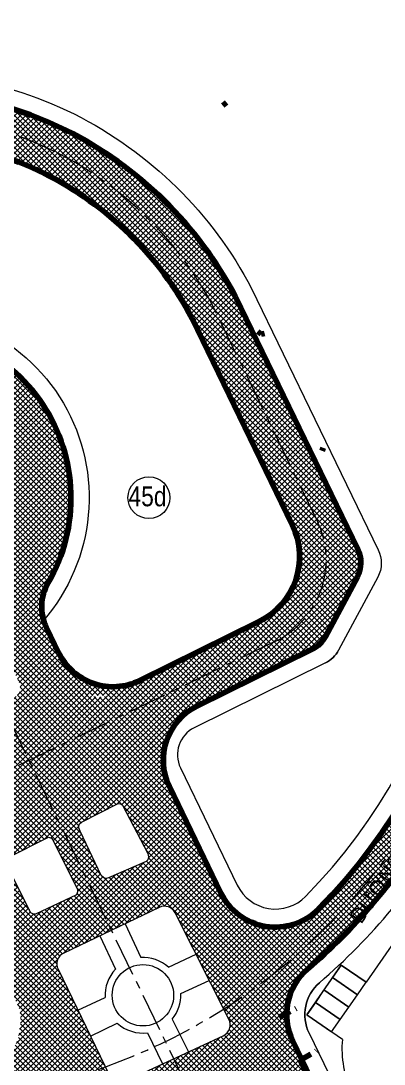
# Model space of a CAD drawing. Header units: millimetres. Extents: x 89040 to 596321, y -313033 to 2401191.
# Drawn here: x 595858 to 595918.1, y 1200330.2 to 1200502.9 of the extents above; entities that cross this region are included whole.
import ezdxf

# ---------------------------------------------------------------- set-up
doc = ezdxf.new("R2010")
doc.units = ezdxf.units.MM
doc.header["$MEASUREMENT"] = 0
doc.linetypes.add('CENTER', pattern=[50.800000000000004, 31.75, -6.349999999999999, 6.349999999999999, -6.349999999999999])
doc.linetypes.add('DUONG', pattern=[3, 2, -1])
doc.layers.add('DUONG NOI BO CONG TRINH', color=7, linetype='Continuous', lineweight=20, true_color=0x5e5e5e)
for name, color, linetype, lineweight in [('KICHTHUOC', 2, 'Continuous', 18), ('LEDUONG', 6, 'Continuous', 20), ('LONGDUONG', 4, 'Continuous', 90), ('SO', 61, 'Continuous', 18), ('TEXT', 7, 'Continuous', 25), ('TREE', 114, 'Continuous', 13), ('truc', 8, 'CENTER', 9)]:
    doc.layers.add(name, color=color, linetype=linetype, lineweight=lineweight)
doc.styles.add('FRANKO', font='VFRANKO.TTF')
doc.styles.add('STYLE2', font='VHELVCN.TTF')
pattern_1 = [(45, (27179.21699432831, -3.795911343069747), (-0.4419417382415922, 0.4419417382415923), []), (135, (27179.21699432831, -3.795911343069747), (-0.4419417382415923, -0.4419417382415922), [])]

msp = doc.modelspace()

# ---------------------------------------------------------------- hatches: boundary and pattern name
at = {"layer": 'DUONG NOI BO CONG TRINH'}
h = msp.add_hatch(dxfattribs=at)
h.set_pattern_fill('NET', color=256, scale=5, angle=45, style=0)
h.set_pattern_definition(pattern_1)
h.paths.add_polyline_path([(595630.3748945956, 1200478.801861896), (595769.4256455847, 1200546.957220973, -0.5504347150805704), (595780.9458568654, 1200539.884298884), (595781.2080394747, 1200520.918638873, 0.3573021920194797), (595775.3441320865, 1200505.521166325, 0.2634841532563126), (595735.6602983037, 1200412.09129189, 0.0411973363359268), (595738.9593987033, 1200395.471017946), (595744.3932171868, 1200398.32224284, -0.3028544932268082), (595778.5295652663, 1200500.400823107, 0.2116231949935918), (595788.3754827704, 1200496.659727888), (595796.2083582728, 1200483.404015115, -0.3670167064642831), (595795.1151936951, 1200477.028091571, 0.1852320290891514), (595775.3313811658, 1200441.408579372, 0.0789288417216947), (595777.5749769636, 1200415.733324899), (595784.2526520797, 1200419.237224336, -0.0943630089708797), (595783.2523431577, 1200440.286812408, -0.1676425808586051), (595797.7723757047, 1200468.668800296, -0.48392233030653), (595805.5422998258, 1200467.608021902), (595819.2434813263, 1200444.421271829, 0.1149863524073583), (595812.1490722288, 1200433.874991097), (595845.0094125232, 1200451.117418418, 0.1406396495466508), (595829.574615258, 1200450.525997186), (595816.0914204965, 1200473.343844473, -0.4793653953514409), (595818.8399161985, 1200480.63915528, -0.1955406021116033), (595861.932132909, 1200477.629785037, -0.0786483482962477), (595876.1281057587, 1200467.445971367), (595883.5160134004, 1200471.322542925, 0.0887768052661807), (595865.4881973601, 1200484.796070051, 0.2103083171618619), (595812.8967785473, 1200487.002505718, -0.3677892534571215), (595806.7717374412, 1200489.115707779), (595798.7066167023, 1200502.764453245, 0.4492483440201812), (595793.2024383567, 1200521.406750746), (595792.7374560233, 1200555.042455542), (595792.5567223554, 1200568.116294836), (595787.5562446158, 1200568.116294836), (595787.58501636, 1200566.03501599, -1), (595785.5852074376, 1200566.007370492), (595785.5560535201, 1200568.116294836), (595780.5555757807, 1200568.116294836), (595780.5788552087, 1200566.432316949, -0.2899607965050845), (595776.1005951096, 1200559.138230874), (595711.6693128623, 1200527.557407714), (595626.9334906854, 1200486.024367827, -0.4156562328863508), (595620.2324115818, 1200488.335577778), (595595.441693289, 1200539.550123221), (595588.8288845223, 1200534.84993947), (595673.0393592676, 1200360.881556037), (595680.127086431, 1200364.600617354), (595628.0750349805, 1200472.133691745, -0.4127723620592684)])
h.paths.add_polyline_path([(595787.8262216662, 1200548.586803692, 0.9999239193066308), (595785.826410652, 1200548.559310346, 1.98714308068e-05), (595785.8264117418, 1200548.559230868, 1.30736535604e-05), (595785.8264124622, 1200548.559178578, 2225215.435289543), (595785.8264124373, 1200548.559180375, 1.2191309903e-06), (595785.8264125048, 1200548.559175499, 4.3275847824e-06), (595785.8264127438, 1200548.559158191), (595786.1741282925, 1200523.40625084, 0.999844908096398), (595788.1739414547, 1200523.43358616, 7.75517789681e-05), (595788.1739372148, 1200523.433896338)], flags=16)
h.paths.add_polyline_path([(595796.3796985305, 1200496.873885755), (595823.5947902565, 1200450.817308077, -1), (595821.8729346012, 1200449.799853851), (595794.6578428752, 1200495.856431529, -1)], flags=16)
h = msp.add_hatch(dxfattribs=at)
h.set_pattern_fill('NET', color=256, scale=5, angle=45, style=0)
h.set_pattern_definition(pattern_1)
h.paths.add_polyline_path([(595826.3225255755, 1200423.927612553, -1), (595850.3225255758, 1200423.927612553, -1)], flags=16)
h.paths.add_polyline_path([(595867.7554591673, 1200369.975002496), (595868.075100912, 1200370.258824103), (595874.1128457201, 1200373.345400163), (595874.5390406607, 1200373.274446454), (595874.8586883531, 1200373.061578556), (595879.0140786164, 1200365.079050995), (595879.1561396314, 1200364.475925848), (595879.0495923833, 1200363.979236343), (595878.7299506385, 1200363.730889897), (595872.5146191532, 1200361.034571087), (595872.123943927, 1200360.92813883), (595871.7687824678, 1200360.999092539), (595871.3070737602, 1200361.424828336), (595867.8264926487, 1200368.733273655), (595867.6133922045, 1200369.300920254), (595867.6133922045, 1200369.620223795)])
h.paths.add_polyline_path([(595855.8196514832, 1200364.323019403), (595862.6032329765, 1200367.764374164), (595863.1004613986, 1200367.586984813), (595863.3135558952, 1200367.338641753), (595867.3979126769, 1200359.072292585), (595867.3979126769, 1200358.682035336), (595867.2203319473, 1200358.185345831), (595860.4722642208, 1200354.99233413), (595860.1171027615, 1200355.027812677), (595859.690907821, 1200355.240680575), (595855.606551039, 1200363.329640392), (595855.5710372721, 1200363.968240701)])
edge = h.paths.add_edge_path()
edge.add_arc((595884.9223491754, 1200382.766547189), 5.000000000000091, 116.3038035977974, 205.8400835446085)
edge.add_line((595880.4222788363, 1200380.587242956), (595889.0355967165, 1200362.801503947))
edge.add_line((595889.0355967166, 1200362.801503947), (595854.8548250274, 1200346.197983155))
edge.add_line((595854.8548250273, 1200346.197983155), (595846.2076528193, 1200364.053628355))
edge.add_arc((595841.7075824799, 1200361.874324122), 5.000000000000047, 25.84008354431365, 115.8535052662718)
edge.add_line((595839.5272241504, 1200366.373883828), (595816.2879063014, 1200355.112773064))
edge.add_arc((595814.1075479719, 1200359.612332771), 5.000000000000652, 250.5664239350375, 295.8535052662603, ccw=False)
edge.add_line((595812.4439788947, 1200354.897193545), (595804.7738742009, 1200357.603317028))
edge.add_arc((595806.437443278, 1200362.318456255), 5.000000000000582, 205.209828304251, 250.5664239350399, ccw=False)
edge.add_line((595801.9136732651, 1200360.188783775), (595796.3090136348, 1200372.093990518))
edge.add_line((595796.3090136348, 1200372.093990518), (595783.7861470125, 1200398.933689911))
edge.add_arc((595779.1089157766, 1200397.16634502), 5.000000000005276, 20.6996407385943, 25.20982830423718)
edge.add_line((595783.6326857894, 1200399.2960175), (595781.8822454886, 1200403.014236811))
edge.add_arc((595857.2706064794, 1200435.633068724), 82.14251742089712, 194.0198922177962, 203.3970392693338, ccw=False)
edge.add_line((595777.5749769636, 1200415.733324899), (595784.2526520797, 1200419.237224336))
edge.add_arc((595839.023505883, 1200432.388582012), 56.32765426600739, 193.502016800409, 205.2098283042517)
edge.add_line((595788.0608352311, 1200408.396690984), (595807.7278434809, 1200366.620773322))
edge.add_arc((595812.2516134937, 1200368.750445802), 5.000000000000582, 205.209828304251, 250.5664239350399)
edge.add_line((595810.5880444164, 1200364.035306575), (595811.9586040006, 1200363.5517534))
edge.add_arc((595813.622173078, 1200368.266892627), 4.999999999999882, 250.566423935048, 295.8535052662788)
edge.add_line((595815.8025314076, 1200363.76733292), (595840.7191254044, 1200375.841203878))
edge.add_arc((595838.5387670747, 1200380.340763585), 4.999999999999483, 295.8535052662695, 385.962970907893)
edge.add_line((595843.0341529192, 1200382.5297145), (595837.6833733233, 1200393.518457411))
edge.add_arc((595833.1879874788, 1200391.329506496), 5.000000000000066, 25.96297090788377, 81.04886439840031)
edge.add_arc((595838.3225255758, 1200423.927612553), 28.00000000000001, 159.1904042628928, 261.04886439840567, ccw=False)
edge.add_line((595812.1490722288, 1200433.874991097), (595845.0094125232, 1200451.117418418))
edge.add_arc((595838.3225255758, 1200423.927612553), 28.0000000000002, -32.80123273498532, 76.18324766180729, ccw=False)
edge.add_arc((595866.0608388694, 1200406.050644812), 5.000000000000477, 147.1987672650109, 205.9629709078885)
edge.add_line((595861.565453025, 1200403.861693897), (595866.4824959622, 1200393.763703548))
edge.add_arc((595870.9778818064, 1200395.952654463), 5.000000000000452, 205.9629709078932, 296.3038035977929)
edge.add_line((595873.1935353234, 1200391.470369389), (595900.3464620756, 1200404.892424578))
edge.add_arc((595898.1308085587, 1200409.374709653), 5.00000000000112, 296.3038035978092, 331.8788619825664)
edge.add_line((595902.5405737413, 1200407.018023201), (595904.6964960991, 1200411.052124275))
edge.add_arc((595900.2867309166, 1200413.408810728), 5.000000000000269, 331.8788619825614, 385.8535052662625)
edge.add_line((595904.7862906234, 1200415.589169057), (595886.3501630633, 1200453.635418425))
edge.add_arc((595836.8590017229, 1200427.692172363), 55.87868168700665, 27.66350948909428, 45.35142505184318)
edge.add_line((595876.1281057587, 1200467.445971367), (595883.5160134, 1200471.322542925))
edge.add_arc((595836.8590017229, 1200427.692172363), 63.87868168700646, 27.54637067025658, 43.080032404757674, ccw=False)
edge.add_line((595893.4961941928, 1200457.233912379), (595913.7621307978, 1200415.411524503))
edge.add_arc((595909.2625710911, 1200413.231166173), 5.000000000000269, -28.121138017438682, 25.853505266262573, ccw=False)
edge.add_line((595913.6723362736, 1200410.874479721), (595908.3864645016, 1200400.983705632))
edge.add_arc((595903.9766993191, 1200403.340392084), 4.999999999999504, 296.30380359779514, 331.87886198255654, ccw=False)
edge.add_line((595906.1923528359, 1200398.858107009), (595882.7066956587, 1200387.248832264))
edge = h.paths.add_edge_path()
edge.add_arc((595837.2439444809, 1200424.115489866), 28.98000000014401, 286.0278578281633, 305.8980839879973)
edge.add_line((595854.2362303487, 1200400.639914879), (595857.7385438231, 1200393.447313937))
edge.add_arc((595855.9403894852, 1200392.571733571), 2.000000000005954, -64.03702909179282, 25.962970907924728, ccw=False)
edge.add_line((595856.8159698513, 1200390.773579233), (595851.4215068379, 1200388.146838135))
edge.add_arc((595850.5459264718, 1200389.944992472), 2.000000000031437, 205.962970908646, 295.9629709066649, ccw=False)
edge.add_line((595848.747772134, 1200389.069412106), (595845.2454586597, 1200396.262013049))
h = msp.add_hatch(dxfattribs=at)
h.set_pattern_fill('NET', color=256, scale=5, angle=45, style=0)
h.set_pattern_definition(pattern_1)
h.paths.add_polyline_path([(595903.4875286553, 1200418.053568682), (595905.284586303, 1200414.183603001), (595905.284586303, 1200412.655552597), (595904.628794199, 1200410.865593676), (595903.6670266701, 1200408.638995198), (595901.6994676854, 1200405.670222301), (595899.1530864016, 1200404.48924394), (595901.8773475919, 1200407.227458704), (595903.2101990755, 1200409.630184399), (595903.7475267361, 1200411.248218707), (595904.0803955832, 1200413.247545865), (595904.1000293645, 1200414.889336798), (595903.8680195145, 1200416.653903651)])
h = msp.add_hatch(dxfattribs=at)
h.set_pattern_fill('NET', color=256, scale=5, angle=45, style=0)
h.set_pattern_definition(pattern_1)
h.paths.add_polyline_path([(595864.6670842734, 1200397.504266444), (595867.0413116565, 1200392.703945517), (595868.9279469914, 1200391.215008389), (595870.6015868965, 1200391.215008389), (595872.6098817138, 1200391.215008389), (595874.4356873075, 1200391.94424534), (595876.282295949, 1200392.681791145), (595876.9358908321, 1200393.359488005), (595874.8726457002, 1200392.792867689), (595873.2712565433, 1200392.663812566), (595871.5875669826, 1200392.806572107), (595870.5180170756, 1200393.050297474), (595868.5961233556, 1200393.823952291), (595867.611684098, 1200394.419466641), (595866.6884515134, 1200395.13608529)])
h = msp.add_hatch(dxfattribs=at)
h.set_pattern_fill('NET', color=256, scale=5, angle=45, style=0)
h.set_pattern_definition(pattern_1)
h.paths.add_polyline_path([(595882.180452963, 1200377.32582767), (595880.0579629019, 1200380.936490655), (595879.3711165754, 1200383.079522113), (595879.6716118433, 1200384.536792531), (595880.6587707655, 1200386.036937117), (595882.0752086422, 1200387.108415237), (595882.9766944455, 1200387.751377327), (595885.7360596118, 1200388.593760717), (595885.7360479437, 1200388.593752305), (595884.2566668955, 1200387.287045891), (595883.6878685734, 1200386.61790384), (595883.0490104158, 1200385.692744408), (595882.1248903647, 1200383.725862101), (595881.7836720513, 1200382.469642335), (595881.5841566694, 1200380.482055545), (595881.6304852751, 1200379.520584914), (595881.7768899351, 1200378.528208262)])
h = msp.add_hatch(dxfattribs=at)
h.set_pattern_fill('NET', color=256, scale=5, angle=45, style=0)
h.set_pattern_definition(pattern_1)
h.paths.add_polyline_path([(595810.1231967779, 1200324.610406546), (595818.802346296, 1200328.685269117), (595827.2029031743, 1200327.369663982), (595835.4944599244, 1200326.799554892), (595840.1525740138, 1200326.791251856), (595843.8367138072, 1200326.943266332), (595847.0587437641, 1200327.191544895), (595850.9018787062, 1200327.76908508), (595853.3695631555, 1200328.892747491), (595855.0295119643, 1200330.206003743), (595856.7955761503, 1200332.535043321), (595857.5979283877, 1200334.440486701), (595858.0298784586, 1200337.34779139), (595857.891335913, 1200339.006603277), (595854.8548250273, 1200346.197983155), (595889.0355967165, 1200362.801503947), (595889.6251019469, 1200361.584227826), (595891.1185441595, 1200358.50040185), (595892.9174590782, 1200355.920541642), (595895.2602106512, 1200354.118573911), (595896.9651440652, 1200353.369269509), (595898.5031159223, 1200352.990376314), (595901.5505506232, 1200352.96205319), (595904.467232519, 1200353.854004316), (595906.2509028099, 1200354.959902598), (595908.9442161762, 1200357.620455672), (595911.7702661391, 1200360.787826934), (595915.3953445728, 1200365.300212201), (595918.9535419897, 1200370.3356825), (595921.4400125177, 1200374.30863209), (595924.5998595125, 1200380.077064081), (595933.1062333314, 1200384.231052791), (595933.0022470026, 1200383.358830707), (595933.1896111144, 1200382.287238274), (595933.6347315024, 1200381.462830652), (595934.1551044058, 1200380.919053186), (595934.8188617448, 1200380.623283621), (595932.4794608008, 1200375.715798706), (595929.2069621806, 1200369.761473444), (595927.618232046, 1200370.166223576), (595926.2344439022, 1200369.828014397), (595925.126186496, 1200368.836465767), (595924.5702460756, 1200367.964383557), (595921.4987369668, 1200363.465091338), (595918.2681155164, 1200359.227012747), (595915.3210736242, 1200355.723989234), (595912.2992700066, 1200352.436513532), (595909.5220015869, 1200349.651942796), (595906.9740434403, 1200347.27492914), (595905.3634020602, 1200345.852011036), (595903.0948989176, 1200342.938072346), (595902.1895067951, 1200340.373483236), (595901.9842319695, 1200338.357705778), (595902.152932302, 1200336.528622167), (595902.9840912906, 1200333.999097311), (595904.0456636086, 1200331.90745243), (595910.2303829173, 1200319.036146513), (595920.9365285937, 1200296.928903353), (595963.5167318955, 1200209.004552549), (595964.8591246655, 1200206.232630301), (595965.4346752694, 1200205.255064455), (595967.4333712492, 1200203.35760968), (595969.7917128537, 1200202.418533096), (595973.1371340326, 1200202.568906158), (595927.6236376934, 1200180.422966774), (595930.9578917549, 1200184.284814708), (595931.2731185947, 1200187.708074128), (595929.9360371773, 1200191.161925928), (595927.3499077284, 1200196.502054327), (595906.9811175223, 1200238.561803146), (595883.5312488109, 1200286.983706355), (595879.8285520201, 1200294.629447481), (595868.867679185, 1200317.262679676), (595867.817815033, 1200318.969803082), (595865.5220705147, 1200321.151875024), (595862.6296992628, 1200322.515026831), (595859.8675385062, 1200322.90407121), (595856.4440493188, 1200322.432773105), (595851.2452811591, 1200321.622943274), (595846.7432909746, 1200321.139357106), (595842.941972343, 1200320.886085349), (595837.9963682514, 1200320.767283826), (595830.3173094773, 1200321.053934858), (595823.0121730769, 1200321.863044979), (595816.0294820538, 1200323.13699062)])
edge = h.paths.add_edge_path(flags=16)
edge.add_arc((595945.7288704867, 1200202.143017455), 5, 0, 360)
edge = h.paths.add_edge_path(flags=16)
edge.add_line((595892.4231735965, 1200337.60836309), (595883.558788853, 1200355.225613473))
edge.add_arc((595881.7722020486, 1200354.326665427), 2.000000000000235, 26.70994282851439, 115.5861520820951)
edge.add_line((595880.908466507, 1200356.13053929), (595865.1189503196, 1200348.570162376))
edge.add_arc((595865.9826858612, 1200346.766288512), 1.999999999999899, 115.5861520821008, 205.8948835864992)
edge.add_line((595864.183492299, 1200345.892845597), (595872.7158165312, 1200328.317223244))
edge.add_arc((595874.5150100932, 1200329.190666159), 2, 205.8948835864968, 295.0033109118431)
edge.add_line((595875.3603513597, 1200327.378099431), (595891.4819280584, 1200334.896848315))
edge.add_arc((595890.636586792, 1200336.709415043), 2, 295.0033109118436, 386.7099428284974)
edge = h.paths.add_edge_path(flags=16)
edge.add_line((595879.1593257679, 1200320.093794528), (595894.8910002946, 1200327.331502841))
edge.add_arc((595895.7269199918, 1200325.514571841), 1.999999999999998, 26.511608429328078, 114.70585104970101, ccw=False)
edge.add_line((595897.5166078741, 1200326.407330086), (595906.2774519337, 1200308.844707121))
edge.add_arc((595904.4877640513, 1200307.951948876), 1.999999999999958, -64.54415459864498, 26.511608429313583, ccw=False)
edge.add_line((595905.3473948471, 1200306.146115302), (595889.6442367319, 1200298.670942338))
edge.add_arc((595888.7846059361, 1200300.476775911), 2, 206.2793245791068, 295.45584540135786, ccw=False)
edge.add_line((595886.991313424, 1200299.591280589), (595878.2019529527, 1200317.391368206))
edge.add_arc((595879.9952454648, 1200318.276863528), 2, 114.70585104969271, 206.2793245791068, ccw=False)
edge = h.paths.add_edge_path(flags=16)
edge.add_line((595921.2130952923, 1200277.784503163), (595911.2360813601, 1200297.638096629))
edge.add_arc((595909.449038674, 1200296.740055183), 2.000000000000139, 26.6808718854185, 116.4492501617534)
edge.add_line((595908.558228777, 1200298.530713645), (595893.2032432095, 1200290.891974376))
edge.add_arc((595894.0940531065, 1200289.101315914), 1.999999999999488, 116.4492501617591, 205.2287437658427)
edge.add_line((595892.2848264335, 1200288.248849582), (595901.5490916872, 1200268.586893222))
edge.add_arc((595903.35831836, 1200269.439359553), 2, 205.2287437658327, 294.8668638118605)
edge.add_line((595904.1993406945, 1200267.624784828), (595920.2670749406, 1200275.071886992))
edge.add_arc((595919.4260526062, 1200276.886461717), 1.999999999999643, 294.8668638118659, 386.6808718854185)
edge = h.paths.add_edge_path(flags=16)
edge.add_line((595907.6875858536, 1200260.472818845), (595923.532441483, 1200267.971408592))
edge.add_arc((595924.3879741131, 1200266.163629867), 2, 26.081542762728475, 115.3258881901549, ccw=False)
edge.add_line((595926.1843126151, 1200267.042929581), (595934.847001607, 1200249.345753607))
edge.add_arc((595933.050663105, 1200248.466453893), 2, -63.602352418413204, 26.0815427627291, ccw=False)
edge.add_line((595933.9398599113, 1200246.674993863), (595918.1990175792, 1200238.861977388))
edge.add_arc((595917.3098207728, 1200240.653437418), 2, 205.9533577232159, 296.3976475815854, ccw=False)
edge.add_line((595915.511519554, 1200239.778158761), (595906.7448172651, 1200257.789761464))
edge.add_arc((595908.543118484, 1200258.66504012), 2, 115.3258881901539, 205.9533577232161, ccw=False)
edge = h.paths.add_edge_path(flags=16)
edge.add_line((595933.1025810153, 1200237.062262932), (595937.3928166201, 1200239.027827142))
edge.add_arc((595938.2258480205, 1200237.209570096), 2, 25.410298068309203, 114.614803670828, ccw=False)
edge.add_line((595940.0323643876, 1200238.067765071), (595944.4675268114, 1200228.73166577))
edge.add_arc((595942.6610104443, 1200227.873470794), 1.999999999999889, -65.47774101942088, 25.410298068320117, ccw=False)
edge.add_line((595943.4911038933, 1200226.0538706), (595939.280835715, 1200224.133165138))
edge.add_arc((595938.4507422661, 1200225.952765331), 2, 205.9176913612265, 294.5222589805807, ccw=False)
edge.add_line((595936.6518965387, 1200225.078606279), (595932.1367666883, 1200234.369846834))
edge.add_arc((595933.9356124158, 1200235.244005886), 2, 114.61480367082169, 205.9176913612253, ccw=False)
edge = h.paths.add_edge_path(flags=16)
edge.add_line((595921.4670687729, 1200231.719637084), (595925.8918994237, 1200233.76049081))
edge.add_arc((595926.7295502286, 1200231.944357244), 2, 25.319333401046777, 114.7604524215061, ccw=False)
edge.add_line((595928.5374268169, 1200232.799683054), (595932.9619315251, 1200223.447739755))
edge.add_arc((595931.154054937, 1200222.592413945), 2, -65.34688709148679, 25.319333401047174, ccw=False)
edge.add_line((595931.9883018783, 1200220.774714288), (595927.7363044401, 1200218.823228054))
edge.add_arc((595926.9020574986, 1200220.64092771), 2, 206.3968006842257, 294.6531129085124, ccw=False)
edge.add_line((595925.1105843255, 1200219.751757384), (595920.5132464044, 1200229.014333192))
edge.add_arc((595922.3047195775, 1200229.903503518), 2, 114.76045242150471, 206.396800684225, ccw=False)

# ---------------------------------------------------------------- linework, layer by layer
at = {"layer": 'KICHTHUOC'}
for points in [[(595867.8264926487, 1200368.733273655), (595867.6133922045, 1200369.300920255), (595867.6133922045, 1200369.620223795), (595867.7554591673, 1200369.975002496), (595868.075100912, 1200370.258824104), (595874.1128457201, 1200373.345400163), (595874.5390406607, 1200373.274446454), (595874.8586883531, 1200373.061578556), (595879.0140786164, 1200365.079050995), (595879.1561396314, 1200364.475925848), (595879.0495923833, 1200363.979236343), (595878.7299506385, 1200363.730889897), (595872.5146191532, 1200361.034571087), (595872.123943927, 1200360.928138831), (595871.7687824678, 1200360.99909254), (595871.3070737602, 1200361.424828336)], [(595855.606551039, 1200363.329640392), (595855.5710372721, 1200363.968240701), (595855.8196514832, 1200364.323019403), (595862.6032329765, 1200367.764374164), (595863.1004613986, 1200367.586984814), (595863.3135558952, 1200367.338641753), (595867.3979126769, 1200359.072292586), (595867.3979126769, 1200358.682035337), (595867.2203319473, 1200358.185345831), (595860.4722642208, 1200354.99233413), (595860.1171027615, 1200355.027812677), (595859.6909078211, 1200355.240680575)]]:
    msp.add_lwpolyline(points, close=True, dxfattribs=at)
for points in [[(595875.2788681944, 1200353.434960489), (595877.8560481891, 1200347.83370508)], [(595871.0714857429, 1200351.420370758), (595873.6598179787, 1200345.880083756)], [(595882.430248906, 1200346.211571576), (595887.0082458534, 1200348.370095643)], [(595884.4698020492, 1200341.85348971), (595889.1946132208, 1200344.024866678)], [(595867.4781585312, 1200339.106206001), (595871.9616894145, 1200341.230330758)], [(595869.5626850384, 1200334.812317293), (595873.9772646627, 1200336.970685605)], [(595883.0519068983, 1200337.606546093), (595885.7406809923, 1200332.219256925)], [(595878.9941745503, 1200335.368869254), (595881.4506150051, 1200330.21846448)]]:
    msp.add_lwpolyline(points, dxfattribs=at)
msp.add_arc((595906.1689083541, 1200401.077522996), 5, 296.3038035976991, 331.8788619818142, dxfattribs=at)
at = {"layer": 'LEDUONG'}
for p, q in [((595880.908466507, 1200356.13053929), (595865.1189503196, 1200348.570162376)), ((595892.4231735965, 1200337.60836309), (595883.558788853, 1200355.225613473)), ((595864.183492299, 1200345.892845597), (595872.7158165311, 1200328.317223244)), ((595911.2047833792, 1200334.271100832), (595905.3848212648, 1200338.301033658)), ((595875.3603513597, 1200327.378099431), (595891.4819280584, 1200334.896848315))]:
    msp.add_line(p, q, dxfattribs=at)
for points in [[(595825.4237488735, 1200493.552595022, -0.1568253517121385), (595866.8217078341, 1200487.483428468), (595866.821707833, 1200487.483428469, -0.1578280095079348), (595896.1768241004, 1200458.581555855), (595896.1768240983, 1200458.581555859), (595917.1280708631, 1200415.344907795), (595917.1280708631, 1200415.344907795, -0.2399617456368666), (595917.0382763391, 1200410.807863013), (595917.0382763391, 1200410.807863014), (595910.5786735368, 1200398.720836543), (595910.5786735368, 1200398.720836543, -0.1564843258590133), (595908.3845618712, 1200396.59523792), (595886.703780155, 1200385.878137278, 0.4118450300084366), (595884.4193633326, 1200379.21654797), (595884.4193633326, 1200379.21654797), (595893.818586363, 1200359.80798439), (595893.818586363, 1200359.80798439, 0.5190444865952571), (595905.1170321498, 1200357.958344632), (595905.1170321523, 1200357.958344635, 0.2801166666719474), (595927.3146532752, 1200453.063084897)], [(595817.0428881166, 1200479.596420691), (595832.0043251552, 1200454.276918039, -0.7185552361978235), (595861.7052726315, 1200403.574550373, -7.500952805984298)], [(595905.684133494, 1200335.306679851, -0.3391557021480427), (595907.4009129776, 1200343.648564594, 0.0807601186807608), (595929.2069621806, 1200369.761473444, 0.0515707366527644), (595938.3286016346, 1200389.570164879, 61.67311444934117)]]:
    msp.add_lwpolyline(points, format="xyb", dxfattribs=at)
for points in [[(595867.8264926487, 1200368.733273655), (595867.6133922045, 1200369.300920254), (595867.6133922045, 1200369.620223795), (595867.7554591673, 1200369.975002496), (595868.075100912, 1200370.258824103), (595874.1128457201, 1200373.345400163), (595874.5390406607, 1200373.274446454), (595874.8586883531, 1200373.061578556), (595879.0140786164, 1200365.079050995), (595879.1561396314, 1200364.475925848), (595879.0495923833, 1200363.979236343), (595878.7299506385, 1200363.730889897), (595872.5146191532, 1200361.034571087), (595872.123943927, 1200360.92813883), (595871.7687824678, 1200360.999092539), (595871.3070737602, 1200361.424828336)], [(595855.606551039, 1200363.329640392), (595855.5710372721, 1200363.968240701), (595855.8196514832, 1200364.323019403), (595862.6032329765, 1200367.764374164), (595863.1004613986, 1200367.586984813), (595863.3135558952, 1200367.338641753), (595867.3979126769, 1200359.072292585), (595867.3979126769, 1200358.682035336), (595867.2203319473, 1200358.185345831), (595860.4722642208, 1200354.99233413), (595860.1171027615, 1200355.027812677), (595859.690907821, 1200355.240680575)]]:
    msp.add_lwpolyline(points, close=True, dxfattribs=at)
for points, elevation in [([(595929.404354915, 1200369.689031986), (595929.9083149137, 1200369.504082946, -0.4906921205670314), (595930.8635560989, 1200366.487968475), (595915.1066506442, 1200343.73210709)], -1.095072040847072), ([(595911.1933239695, 1200334.279035703, 0.1333542175525059), (595912.761072793, 1200325.41350889), (595915.1889773668, 1200320.277237056, -0.4142135623726859), (595914.7122526804, 1200318.945796643), (595913.8132239116, 1200318.520827691)], -1.095072040837982)]:
    msp.add_lwpolyline(points, format="xyb", dxfattribs=dict(at, elevation=elevation))
for points in [[(595875.2788681944, 1200353.434960489), (595877.8560481891, 1200347.83370508)], [(595871.0714857429, 1200351.420370758), (595873.6598179787, 1200345.880083756)], [(595882.430248906, 1200346.211571576), (595887.0082458534, 1200348.370095643)], [(595905.30276174, 1200338.357854367), (595910.9955569744, 1200346.579294777), (595915.1062771797, 1200343.73289716)], [(595884.4698020492, 1200341.85348971), (595889.1946132208, 1200344.024866678)], [(595867.4781585312, 1200339.106206001), (595871.9616894145, 1200341.230330758)], [(595869.5626850384, 1200334.812317293), (595873.9772646627, 1200336.970685604)], [(595883.0519068983, 1200337.606546093), (595885.7406809923, 1200332.219256925)], [(595878.9941745503, 1200335.368869254), (595881.4506150051, 1200330.21846448)], [(595905.684133494, 1200335.306679851), (595913.8145114898, 1200318.518168955)]]:
    msp.add_lwpolyline(points, dxfattribs=at)
msp.add_circle((595878.2137490265, 1200341.581988313), 5.080594633708538, dxfattribs=at)
msp.add_circle((595878.2137490265, 1200341.581988313), 5.080594633708538, dxfattribs=at)
for centre, radius, start, end in [((595888.9194336719, 1200381.395852203), 5, 116.3038035976991, 205.8400835432935), ((595837.9963682512, 1200423.767283826), 106.0000000000845, 310.9014434672961, 329.3702165489026), ((595881.7722020486, 1200354.326665427), 2.000000000000235, 26.70994283082532, 115.5861520866273), ((595865.9826858612, 1200346.766288512), 1.999999999999899, 115.5861520866273, 205.8948835842251), ((595878.2137490265, 1200341.581988313), 6.261941586296585, 47.67358481913504, 93.27468889517762), ((595878.2137490265, 1200341.581988313), 6.261941586296585, 136.6554651292532, 183.2193048849463), ((595911.984231969, 1200338.357705777), 6.99999999998415, 130.9014434672961, 205.8400835432935), ((595878.2137490265, 1200341.581988313), 6.261941586296585, 320.5905642840821, 2.48497402646356), ((595878.2137490265, 1200341.581988313), 6.261941586296585, 227.4257677238791, 277.1593868955849), ((595890.636586792, 1200336.709415043), 2, 295.0033109108518, 26.70994283082532)]:
    msp.add_arc(centre, radius, start, end, dxfattribs=at)
at = {"layer": 'LONGDUONG', "linetype": 'DUONG'}
for p, q in [((595892.0349943283, 1200489.384088657), (595891.4369943284, 1200488.894088657)), ((595897.2149943283, 1200451.474088657), (595897.7719943284, 1200451.014088657)), ((595897.7719943284, 1200451.014088657), (595898.3349943284, 1200451.134088657)), ((595908.0389943284, 1200432.184088657), (595907.8319943283, 1200431.694088657)), ((595900.7609943283, 1200337.964088657), (595903.5359943283, 1200339.394088657)), ((595904.2239943284, 1200330.854088657), (595906.9409943282, 1200332.384088657)), ((595904.2239943284, 1200330.854088657), (595929.5389943284, 1200278.824088657))]:
    msp.add_line(p, q, dxfattribs=at)
at = {"layer": 'LONGDUONG'}
for p, q in [((595913.7621307978, 1200415.411524503), (595893.4961941928, 1200457.233912379)), ((595902.9181265802, 1200419.44445997), (595886.3501630633, 1200453.635418425)), ((595908.3864645016, 1200400.983705632), (595913.6723362736, 1200410.874479721)), ((595862.2840571018, 1200402.385917272), (595864.2804848544, 1200398.285910736)), ((595877.7025635771, 1200393.699242416), (595897.4367517247, 1200403.454115799)), ((595887.1528496357, 1200389.446625695), (595906.1923528359, 1200398.858107009)), ((595891.1185441597, 1200358.50040185), (595882.5840159908, 1200376.123447079)), ((595902.9840912909, 1200333.999097311), (595910.2468167829, 1200319.002212035))]:
    msp.add_line(p, q, dxfattribs=at)
for centre, radius, start, end in [((595836.6856375899, 1200426.147345248), 65.33957736582069, 63.84421067612252, 108.0996948714756), ((595836.8590017229, 1200427.692172363), 63.87868168700674, 27.54637067502521, 63.3729772905363), ((595836.6856375899, 1200426.147345248), 57.3395773658215, 63.87711033054485, 100.4645169151327), ((595836.8590017229, 1200427.692172363), 55.87868168700646, 27.66350948727203, 63.33927140620784), ((595837.9963682513, 1200423.767283826), 97, 315.5653657907398, 17.22165453019816), ((595892.119183284, 1200414.211599979), 12, 296.3038035976991, 25.85350526775687), ((595909.2625710911, 1200413.231166173), 5.000000000000001, 331.8788619818142, 25.85350526775687), ((595869.4766744534, 1200405.888238736), 8, 149.9276138423262, 205.9629709115414), ((595903.9766993191, 1200403.340392084), 5.000000000000121, 296.3038035976991, 331.8788619818142), ((595873.2712565433, 1200402.663812566), 10, 205.9629709115414, 296.3038035976991), ((595891.5841566694, 1200380.482055545), 10, 116.3038035976991, 205.8400835432935), ((595837.9963682513, 1200423.767283826), 103, 310.9014434672961, 327.7707014009791), ((595900.118684838, 1200362.859010317), 10, 205.8400835432935, 315.5653657907398), ((595911.9842319695, 1200338.357705778), 10, 130.9014434672961, 205.8400835432935)]:
    msp.add_arc(centre, radius, start, end, dxfattribs=at)
at = {"layer": 'LONGDUONG', "linetype": 'ByBlock'}
msp.add_arc((595838.3225255758, 1200423.927612553), 28, 329.9276138423261, 97.20400469453173, dxfattribs=at)
at = {"layer": 'SO', "linetype": 'Continuous'}
msp.add_circle((595879.2029977264, 1200423.960429218), 3.467247591789401, dxfattribs=at)
at = {"layer": 'TREE', "ltscale": 0.7}
for points in [[(595915.1062771797, 1200343.73289716), (595910.9955569744, 1200346.579294777), (595909.5723581659, 1200344.523934675), (595913.683078371, 1200341.677537058)], [(595913.683078371, 1200341.677537058), (595909.5723581659, 1200344.523934675), (595908.1491593573, 1200342.468574572), (595912.2598795624, 1200339.622176955)], [(595912.2598795624, 1200339.622176955), (595908.1491593573, 1200342.468574572), (595906.7259605487, 1200340.41321447), (595910.8366807537, 1200337.566816852)], [(595910.8366807537, 1200337.566816852), (595906.7259605487, 1200340.41321447), (595905.30276174, 1200338.357854367), (595909.4134819452, 1200335.51145675)]]:
    msp.add_lwpolyline(points, close=True, dxfattribs=at)
at = {"layer": 'truc', "color": 171, "ltscale": 0.2}
for p, q in [((595907.0043731026, 1200420.184562995), (595889.9498108287, 1200455.379705089)), ((595838.3225255758, 1200423.927612553), (595947.7588573763, 1200197.951274215)), ((595900.0467689709, 1200400.144808886), (595822.0766729786, 1200362.362723675))]:
    msp.add_line(p, q, dxfattribs=at)
for centre, radius, start, end in [((595837.9963682513, 1200423.767283826), 100, 120.3714622322811, 14.82205130349537), ((595836.6856375899, 1200426.147345248), 61.3395773658215, 63.87711033054485, 120.3175346146972), ((595836.8590017229, 1200427.692172363), 59.87868168700646, 27.66350948727203, 63.33927140620784), ((595893.5056939822, 1200413.643488007), 15, 295.8535052706656, 25.85350526775687), ((595837.2234030105, 1200420.501534074), 170.1791228329938, 209.8648443526607, 297.0429283197882)]:
    msp.add_arc(centre, radius, start, end, dxfattribs=at)

# ---------------------------------------------------------------- texts
at = {"layer": 'SO', "linetype": 'Continuous', "style": 'STYLE2'}
msp.add_text('45d', height=3.290624999999999, dxfattribs=at).set_placement((595875.8275887344, 1200422.53556869))
at = {"layer": 'TEXT', "style": 'FRANKO'}
msp.add_text('ÑÖÔØNG SOÁ 6G', height=2.5, rotation=55.74405481101571, dxfattribs=at).set_placement((595914.3171819426, 1200353.258235872))

doc.saveas('drawing.dxf')
